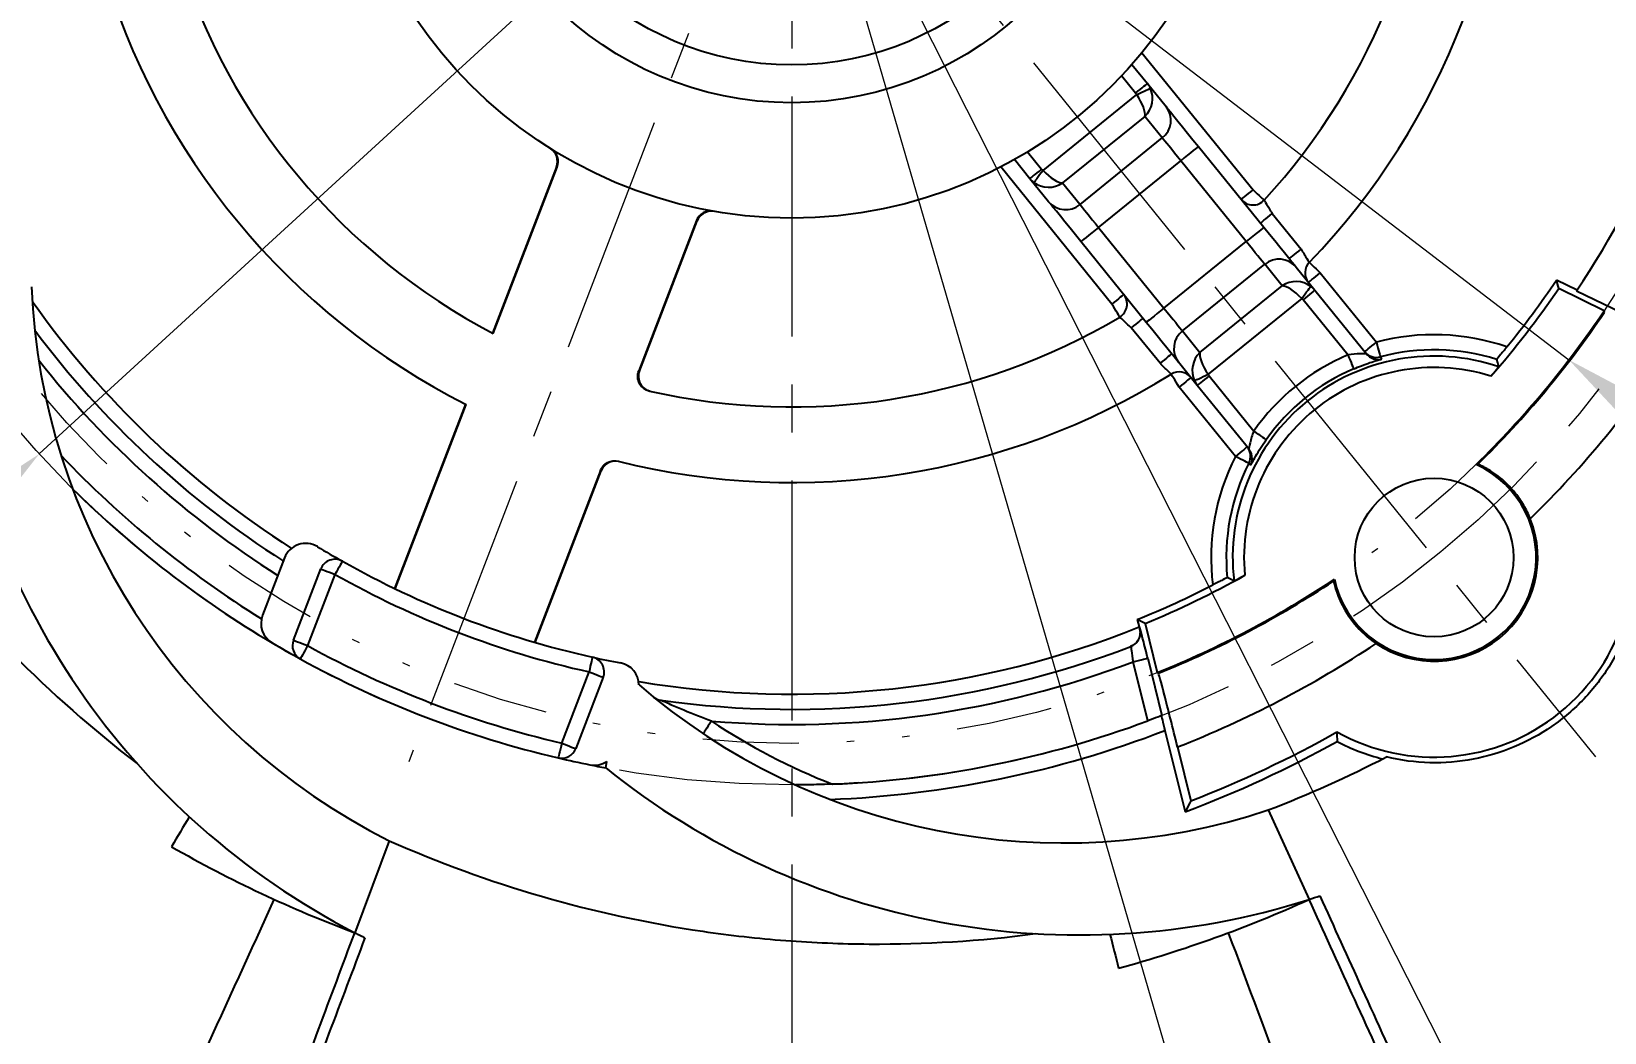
# Model space of a CAD drawing. Header units: millimetres. Extents: x 2517 to 77584, y 486 to 45347.
# Drawn here: x 3329.34 to 3350.14, y 675.26 to 688.5 of the extents above; entities that cross this region are included whole.
import ezdxf

# ---------------------------------------------------------------- set-up
doc = ezdxf.new("R2010")
doc.units = ezdxf.units.MM
doc.linetypes.add('CENTER', pattern=[50.8, 31.75, -6.35, 6.35, -6.35])
doc.linetypes.add('DIVIDE', pattern=[31.75, 12.7, -6.35, 0, -6.35, 0, -6.35])
for name, color, linetype, lineweight in [('中心线', 1, 'CENTER', 9), ('双点划线', 5, 'DIVIDE', 9), ('实线', 7, 'Continuous', 25), ('尺寸标注', 2, 'Continuous', 9)]:
    doc.layers.add(name, color=color, linetype=linetype, lineweight=lineweight)
doc.styles.add('st', font='txt.shx')
doc.dimstyles.new('st', dxfattribs={"dimscale": 0.5, "dimtxt": 2.5, "dimasz": 2.5, "dimexe": 1.25, "dimexo": 0, "dimtad": 1, "dimtoh": 1, "dimdsep": 46, "dimtxsty": 'st', "dimcen": 0, "dimclrd": 256, "dimclre": 256, "dimclrt": 3, "dimadec": 3, "dimazin": 2, "dimtfac": 1, "dimtmove": 0, "dimatfit": 1, "dimfxl": 1, "dimlwd": -1, "dimlwe": -1, "dimarcsym": 0})

# ---------------------------------------------------------------- blocks, each defined once
blk = doc.blocks.new('*D173')
at = {"layer": 'Defpoints', "color": 0, "ltscale": 0.1, "transparency": 16777216}
for p in [(3339.394, 718.123), (3345.566, 716.788), (3348.485, 715.716), (3339.394, 692.034), (3339.394, 664.81)]:
    blk.add_point(p, dxfattribs=at)
at = {"layer": '尺寸标注', "ltscale": 0.1, "transparency": 16777216}
blk.add_line((3348.485, 715.716), (3348.761, 716.435), dxfattribs=at)
blk.add_arc((3339.394, 692.034), 25.512, 71.8076, 87.1924, dxfattribs=at)
for points in [[(3340.639, 717.307), (3340.649, 717.723), (3339.394, 717.546)], [(3347.429, 716.467), (3347.289, 716.074), (3348.537, 715.851)]]:
    blk.add_solid(points, dxfattribs=at)
at = {"layer": '尺寸标注', "color": 3, "ltscale": 0.1, "transparency": 16777216, "insert": (3343.928, 718.092), "char_height": 1.25, "attachment_point": 5, "rotation": 350.1286, "style": 'st'}
blk.add_mtext('21°', dxfattribs=at)
blk = doc.blocks.new('*D181')
at = {"layer": 'Defpoints', "color": 0, "ltscale": 0.1, "transparency": 16777216}
for p in [(3349.346, 701.156), (3329.442, 682.912)]:
    blk.add_point(p, dxfattribs=at)
at = {"layer": '尺寸标注', "ltscale": 0.1, "transparency": 16777216}
for p, q in [((3350.267, 702.001), (3358.662, 709.696)), ((3358.662, 709.696), (3362.308, 709.696)), ((3329.442, 682.912), (3349.346, 701.156)), ((3328.521, 682.067), (3327.599, 681.222))]:
    blk.add_line(p, q, dxfattribs=at)
for points in [[(3350.126, 702.154), (3350.408, 701.847), (3349.346, 701.156)], [(3328.38, 682.221), (3328.662, 681.913), (3329.442, 682.912)]]:
    blk.add_solid(points, dxfattribs=at)
at = {"layer": '尺寸标注', "color": 3, "ltscale": 0.1, "transparency": 16777216, "insert": (3360.642, 710.634), "char_height": 1.25, "attachment_point": 5, "style": 'st'}
blk.add_mtext('∅27', dxfattribs=at)
blk = doc.blocks.new('*D184')
at = {"layer": 'Defpoints', "color": 0, "ltscale": 0.1, "transparency": 16777216}
for p in [(3339.394, 692.034), (3350.07, 670.987)]:
    blk.add_point(p, dxfattribs=at)
at = {"layer": '尺寸标注', "ltscale": 0.1, "transparency": 16777216}
for p, q in [((3339.394, 692.034), (3350.07, 670.987)), ((3350.635, 669.872), (3352.262, 666.665)), ((3352.262, 666.665), (3357.574, 666.665))]:
    blk.add_line(p, q, dxfattribs=at)
blk.add_solid([(3350.821, 669.966), (3350.449, 669.778), (3350.07, 670.987)], dxfattribs=at)
at = {"layer": '尺寸标注', "color": 3, "ltscale": 0.1, "transparency": 16777216, "insert": (3355.074, 667.602), "char_height": 1.25, "attachment_point": 5, "style": 'st'}
blk.add_mtext('R23.6', dxfattribs=at)
blk = doc.blocks.new('*D185')
at = {"layer": 'Defpoints', "color": 0, "ltscale": 0.1, "transparency": 16777216}
for p in [(3339.394, 692.034), (3345.736, 670.238)]:
    blk.add_point(p, dxfattribs=at)
at = {"layer": '尺寸标注', "ltscale": 0.1, "transparency": 16777216}
for p, q in [((3339.394, 692.034), (3345.736, 670.238)), ((3346.085, 669.037), (3347.854, 662.957)), ((3347.854, 662.957), (3353.167, 662.957))]:
    blk.add_line(p, q, dxfattribs=at)
blk.add_solid([(3346.285, 669.096), (3345.885, 668.979), (3345.736, 670.238)], dxfattribs=at)
at = {"layer": '尺寸标注', "color": 3, "ltscale": 0.1, "transparency": 16777216, "insert": (3350.667, 663.895), "char_height": 1.25, "attachment_point": 5, "style": 'st'}
blk.add_mtext('R22.7', dxfattribs=at)
blk = doc.blocks.new('*D279')
at = {"layer": 'Defpoints', "color": 0, "ltscale": 0.1, "transparency": 16777216}
for p in [(3329.115, 699.911), (3349.673, 684.157)]:
    blk.add_point(p, dxfattribs=at)
at = {"layer": '尺寸标注', "ltscale": 0.1, "transparency": 16777216}
for p, q in [((3328.123, 700.671), (3327.131, 701.432)), ((3329.115, 699.911), (3349.673, 684.157)), ((3350.665, 683.396), (3359.999, 676.244)), ((3359.999, 676.244), (3367.316, 676.244))]:
    blk.add_line(p, q, dxfattribs=at)
for points in [[(3328.25, 700.837), (3327.996, 700.506), (3329.115, 699.911)], [(3350.792, 683.562), (3350.538, 683.231), (3349.673, 684.157)]]:
    blk.add_solid(points, dxfattribs=at)
at = {"layer": '尺寸标注', "color": 3, "ltscale": 0.1, "transparency": 16777216, "insert": (3363.813, 677.592), "char_height": 1.25, "attachment_point": 5, "style": 'st'}
blk.add_mtext('%%c26{}{\\H0.71x;\\C3;\\S+0.03^  0;}', dxfattribs=at)

msp = doc.modelspace()

# ---------------------------------------------------------------- linework, layer by layer
at = {"layer": '中心线', "ltscale": 0.1}
for p, q in [((3339.394, 718.1228), (3339.394, 664.8099)), ((3339.394, 692.0338), (3334.3287, 678.8383)), ((3339.394, 692.0338), (3350.0254, 678.9051))]:
    msp.add_line(p, q, dxfattribs=at)
msp.add_circle((3339.394, 692.0338), 13.5, dxfattribs=at)
at = {"layer": '双点划线', "ltscale": 0.1}
msp.add_circle((3339.394, 692.0338), 12.95, dxfattribs=at)
at = {"layer": '实线'}
for p, q in [((3344.0262, 688.2204), (3345.4951, 686.4065)), ((3343.8943, 688.0655), (3344.0986, 687.8132)), ((3343.9432, 687.6873), (3343.7579, 687.9161)), ((3344.0986, 687.8132), (3344.3456, 687.5082)), ((3342.7178, 686.6629), (3343.9566, 687.666)), ((3344.0643, 687.3788), (3342.9763, 686.4977)), ((3344.2956, 687.0932), (3344.0643, 687.3788)), ((3343.2076, 686.2122), (3344.2956, 687.0932)), ((3344.7729, 686.9804), (3345.6385, 685.9116)), ((3342.5443, 686.5545), (3342.34, 686.8069)), ((3342.5145, 686.9091), (3342.6997, 686.6804)), ((3343.4518, 685.9106), (3344.5398, 686.7916)), ((3345.4053, 685.7228), (3344.5398, 686.7916)), ((3336.2835, 686.7116), (3335.4385, 684.5103)), ((3335.4479, 684.5053), (3336.2927, 686.7059)), ((3343.6299, 684.8961), (3342.1611, 686.71)), ((3342.7913, 686.2495), (3342.5443, 686.5545)), ((3342.9763, 686.4977), (3343.2076, 686.2122)), ((3338.1336, 685.9992), (3337.3706, 684.0113)), ((3337.381, 684.0089), (3338.1443, 685.9973)), ((3345.7493, 686.0925), (3346.1303, 685.622)), ((3344.0842, 684.6529), (3343.2186, 685.7218)), ((3343.4518, 685.9106), (3344.3173, 684.8417)), ((3344.3173, 684.8417), (3345.4053, 685.7228)), ((3344.5616, 684.5401), (3345.6496, 685.4212)), ((3345.8808, 685.1356), (3345.6496, 685.4212)), ((3346.0659, 685.3838), (3346.3128, 685.0788)), ((3346.3841, 685.3086), (3347.1276, 684.3904)), ((3344.7928, 684.2546), (3345.8808, 685.1356)), ((3349.538, 685.1001), (3349.5083, 685.2117)), ((3349.7805, 685.0789), (3349.5083, 685.2117)), ((3350.1397, 684.8066), (3349.538, 685.1001)), ((3346.1394, 684.9705), (3344.9006, 683.9673)), ((3346.7486, 684.2229), (3346.1574, 684.953)), ((3346.3128, 685.0788), (3346.9939, 684.2378)), ((3349.7756, 685.0716), (3350.6822, 684.6294)), ((3350.1442, 684.7898), (3350.1397, 684.8066)), ((3344.2652, 684.1116), (3343.8842, 684.5821)), ((3344.5616, 684.5401), (3344.7928, 684.2546)), ((3344.7585, 683.8202), (3344.5116, 684.1252)), ((3344.914, 683.946), (3345.5052, 683.216)), ((3345.2625, 682.88), (3344.5189, 683.7983)), ((3345.4396, 682.9791), (3344.7585, 683.8202)), ((3335.0779, 683.5709), (3334.1421, 681.133)), ((3334.1517, 681.1284), (3335.0874, 683.5661)), ((3336.8644, 682.6927), (3335.9927, 680.4217)), ((3336.0029, 680.4188), (3336.8748, 682.6901)), ((3348.4685, 682.7766), (3348.4457, 682.7726)), ((3332.6868, 681.537), (3332.3958, 680.7789)), ((3332.8044, 680.4482), (3333.1664, 681.3912)), ((3333.3531, 681.3195), (3332.9911, 680.3765)), ((3346.5623, 681.2329), (3346.5709, 681.2545)), ((3343.9642, 680.7222), (3343.9886, 680.6242)), ((3344.0672, 680.6699), (3343.9642, 680.7222)), ((3343.995, 680.5988), (3344.0015, 680.6013)), ((3344.0672, 680.6699), (3344.2291, 680.0204)), ((3344.1031, 679.3818), (3343.9082, 680.1632)), ((3344.1023, 680.2116), (3344.2913, 679.4534)), ((3336.352, 679.0864), (3336.714, 680.0294)), ((3336.9007, 679.9577), (3336.5387, 679.0147)), ((3344.2447, 680.0124), (3344.2291, 680.0204)), ((3344.3303, 679.254), (3344.5983, 678.179)), ((3344.4969, 679.0366), (3344.6744, 678.3247)), ((3336.9338, 678.7599), (3336.9495, 678.8446)), ((3345.6973, 678.2024), (3346.2364, 677.0195)), ((3334.0709, 677.7964), (3333.6156, 676.5788))]:
    msp.add_line(p, q, dxfattribs=at)
at = {"layer": '实线', "flags": 128}
for points in [[(3343.9432, 687.6873), (3343.9735, 687.7119), (3344.0026, 687.7355), (3344.0295, 687.7572), (3344.0531, 687.7763), (3344.0724, 687.792), (3344.0868, 687.8036), (3344.0956, 687.8108), (3344.0986, 687.8132)], [(3343.9566, 687.666), (3343.9905, 687.6821), (3344.0233, 687.6976), (3344.0536, 687.712), (3344.0805, 687.7248), (3344.103, 687.7354), (3344.1203, 687.7436), (3344.1318, 687.7491), (3344.137, 687.7515)], [(3344.3456, 687.5082), (3344.369, 687.4792), (3344.4036, 687.4365), (3344.4483, 687.3814), (3344.5018, 687.3152), (3344.5628, 687.2399), (3344.6296, 687.1575), (3344.7003, 687.0702), (3344.7729, 686.9804)], [(3344.5398, 686.7916), (3344.4983, 686.8429), (3344.4579, 686.8928), (3344.4197, 686.9399), (3344.3849, 686.9829), (3344.3543, 687.0207), (3344.3287, 687.0523), (3344.309, 687.0766), (3344.2956, 687.0932)], [(3344.7729, 686.9804), (3344.7685, 686.9768), (3344.7552, 686.9661), (3344.7336, 686.9486), (3344.7046, 686.9251), (3344.6693, 686.8965), (3344.629, 686.8639), (3344.5853, 686.8285), (3344.5398, 686.7916)], [(3342.5443, 686.5545), (3342.5473, 686.557), (3342.5561, 686.5641), (3342.5705, 686.5757), (3342.5898, 686.5914), (3342.6134, 686.6105), (3342.6402, 686.6322), (3342.6694, 686.6558), (3342.6997, 686.6804)], [(3342.7178, 686.6629), (3342.695, 686.633), (3342.673, 686.6042), (3342.6526, 686.5775), (3342.6345, 686.5538), (3342.6194, 686.534), (3342.6078, 686.5188), (3342.6001, 686.5088), (3342.5966, 686.5042)], [(3345.3396, 686.2806), (3345.3426, 686.283), (3345.3515, 686.2902), (3345.3658, 686.3018), (3345.3852, 686.3175), (3345.4087, 686.3366), (3345.4356, 686.3583), (3345.4647, 686.3819), (3345.4951, 686.4065)], [(3345.4951, 686.4065), (3345.5237, 686.38), (3345.5513, 686.3546), (3345.5767, 686.3312), (3345.599, 686.3106), (3345.6173, 686.2937), (3345.6309, 686.2812), (3345.6392, 686.2735), (3345.6421, 686.2709)], [(3343.2186, 685.7218), (3343.146, 685.8115), (3343.0753, 685.8988), (3343.0085, 685.9813), (3342.9475, 686.0566), (3342.894, 686.1227), (3342.8493, 686.1779), (3342.8148, 686.2206), (3342.7913, 686.2495)], [(3343.2076, 686.2122), (3343.221, 686.1956), (3343.2407, 686.1712), (3343.2663, 686.1397), (3343.2969, 686.1019), (3343.3317, 686.0588), (3343.3699, 686.0117), (3343.4103, 685.9619), (3343.4518, 685.9106)], [(3345.5939, 685.9666), (3345.5969, 685.969), (3345.6057, 685.9762), (3345.6201, 685.9878), (3345.6394, 686.0035), (3345.663, 686.0226), (3345.6899, 686.0443), (3345.719, 686.0679), (3345.7493, 686.0925)], [(3343.4518, 685.9106), (3343.4063, 685.8738), (3343.3626, 685.8383), (3343.3223, 685.8057), (3343.2869, 685.7771), (3343.2579, 685.7536), (3343.2364, 685.7362), (3343.2231, 685.7254), (3343.2186, 685.7218)], [(3345.6385, 685.9116), (3345.634, 685.9079), (3345.6207, 685.8972), (3345.5992, 685.8797), (3345.5702, 685.8563), (3345.5349, 685.8277), (3345.4946, 685.795), (3345.4508, 685.7596), (3345.4053, 685.7228)], [(3345.6496, 685.4212), (3345.6361, 685.4378), (3345.6164, 685.4621), (3345.5909, 685.4937), (3345.5603, 685.5315), (3345.5254, 685.5745), (3345.4873, 685.6216), (3345.4469, 685.6715), (3345.4053, 685.7228)], [(3345.6385, 685.9116), (3345.7112, 685.8218), (3345.7818, 685.7345), (3345.8486, 685.6521), (3345.9096, 685.5768), (3345.9632, 685.5106), (3346.0078, 685.4555), (3346.0424, 685.4128), (3346.0659, 685.3838)], [(3345.9749, 685.4961), (3345.9779, 685.4985), (3345.9867, 685.5057), (3346.0011, 685.5173), (3346.0204, 685.533), (3346.044, 685.5521), (3346.0709, 685.5738), (3346.1, 685.5974), (3346.1303, 685.622)], [(3346.2287, 685.1828), (3346.2317, 685.1852), (3346.2405, 685.1923), (3346.2549, 685.204), (3346.2742, 685.2196), (3346.2977, 685.2387), (3346.3246, 685.2605), (3346.3538, 685.2841), (3346.3841, 685.3086)], [(3346.24, 685.4473), (3346.2427, 685.4446), (3346.2509, 685.4367), (3346.2643, 685.4239), (3346.2822, 685.4067), (3346.304, 685.3857), (3346.3289, 685.3617), (3346.356, 685.3357), (3346.3841, 685.3086)], [(3346.1394, 684.9705), (3346.1622, 685.0004), (3346.1841, 685.0292), (3346.2045, 685.0559), (3346.2226, 685.0795), (3346.2377, 685.0993), (3346.2493, 685.1145), (3346.257, 685.1246), (3346.2605, 685.1292)], [(3343.7853, 685.022), (3343.7824, 685.0196), (3343.7735, 685.0124), (3343.7591, 685.0008), (3343.7398, 684.9851), (3343.7163, 684.966), (3343.6894, 684.9443), (3343.6602, 684.9207), (3343.6299, 684.8961)], [(3343.732, 684.7241), (3343.73, 684.7274), (3343.7242, 684.7372), (3343.7148, 684.7531), (3343.7021, 684.7745), (3343.6866, 684.8006), (3343.669, 684.8303), (3343.6498, 684.8626), (3343.6299, 684.8961)], [(3346.3128, 685.0788), (3346.3098, 685.0764), (3346.301, 685.0692), (3346.2866, 685.0576), (3346.2673, 685.042), (3346.2438, 685.0229), (3346.2169, 685.0011), (3346.1877, 684.9775), (3346.1574, 684.953)], [(3344.0396, 684.708), (3344.0366, 684.7056), (3344.0278, 684.6984), (3344.0134, 684.6868), (3343.9941, 684.6711), (3343.9705, 684.652), (3343.9437, 684.6303), (3343.9145, 684.6067), (3343.8842, 684.5821)], [(3344.3173, 684.8417), (3344.2719, 684.8049), (3344.2281, 684.7695), (3344.1878, 684.7368), (3344.1525, 684.7082), (3344.1235, 684.6847), (3344.1019, 684.6673), (3344.0887, 684.6565), (3344.0842, 684.6529)], [(3344.3173, 684.8417), (3344.3589, 684.7904), (3344.3993, 684.7406), (3344.4374, 684.6935), (3344.4723, 684.6504), (3344.5029, 684.6126), (3344.5284, 684.5811), (3344.5481, 684.5567), (3344.5616, 684.5401)], [(3344.5116, 684.1252), (3344.4881, 684.1542), (3344.4535, 684.1968), (3344.4089, 684.252), (3344.3553, 684.3181), (3344.2943, 684.3935), (3344.2276, 684.4759), (3344.1569, 684.5632), (3344.0842, 684.6529)], [(3346.9722, 684.2645), (3346.9752, 684.267), (3346.984, 684.2741), (3346.9984, 684.2858), (3347.0177, 684.3014), (3347.0413, 684.3205), (3347.0682, 684.3422), (3347.0973, 684.3659), (3347.1276, 684.3904)], [(3347.1276, 684.3904), (3347.1377, 684.3529), (3347.1473, 684.3169), (3347.1562, 684.2836), (3347.164, 684.2544), (3347.1705, 684.2304), (3347.1753, 684.2124), (3347.1783, 684.2012), (3347.1793, 684.1972)], [(3344.4206, 684.2375), (3344.4176, 684.2351), (3344.4088, 684.2279), (3344.3944, 684.2163), (3344.3751, 684.2006), (3344.3515, 684.1815), (3344.3247, 684.1598), (3344.2955, 684.1362), (3344.2652, 684.1116)], [(3346.7486, 684.2229), (3346.7638, 684.1872), (3346.7784, 684.1528), (3346.7919, 684.1212), (3346.8037, 684.0933), (3346.8135, 684.0705), (3346.8208, 684.0534), (3346.8253, 684.0427), (3346.8269, 684.0389)], [(3347.1793, 684.1972), (3347.1816, 684.1942), (3347.1909, 684.1822), (3347.2001, 684.1702)], [(3348.7453, 684.0653), (3348.7308, 684.1173), (3348.7177, 684.163)], [(3344.5189, 683.7983), (3344.4983, 683.8314), (3344.4785, 683.8632), (3344.4602, 683.8926), (3344.4442, 683.9183), (3344.4311, 683.9394), (3344.4213, 683.9551), (3344.4153, 683.9648), (3344.4133, 683.9681)], [(3344.6744, 683.9241), (3344.6714, 683.9217), (3344.6625, 683.9145), (3344.6482, 683.9029), (3344.6288, 683.8872), (3344.6053, 683.8682), (3344.5784, 683.8464), (3344.5493, 683.8228), (3344.5189, 683.7983)], [(3344.7202, 683.8818), (3344.7254, 683.8843), (3344.7368, 683.8897), (3344.7541, 683.8979), (3344.7766, 683.9086), (3344.8035, 683.9213), (3344.8339, 683.9357), (3344.8666, 683.9512), (3344.9006, 683.9673)], [(3344.914, 683.946), (3344.8836, 683.9215), (3344.8545, 683.8979), (3344.8276, 683.8761), (3344.8041, 683.857), (3344.7847, 683.8414), (3344.7704, 683.8298), (3344.7615, 683.8226), (3344.7585, 683.8202)], [(3345.5052, 683.216), (3345.5369, 683.1937), (3345.5675, 683.1722), (3345.5957, 683.1525), (3345.6204, 683.1351), (3345.6408, 683.1208), (3345.656, 683.1101), (3345.6655, 683.1035), (3345.6689, 683.1011)], [(3345.4179, 683.0059), (3345.4149, 683.0035), (3345.4061, 682.9963), (3345.3917, 682.9847), (3345.3724, 682.969), (3345.3488, 682.95), (3345.322, 682.9282), (3345.2928, 682.9046), (3345.2625, 682.88)], [(3345.4407, 682.7893), (3345.437, 682.7912), (3345.4267, 682.7964), (3345.4101, 682.8049), (3345.388, 682.8162), (3345.361, 682.8299), (3345.3303, 682.8455), (3345.2971, 682.8624), (3345.2625, 682.88)], [(3345.4628, 682.7634), (3345.4604, 682.7663), (3345.4505, 682.7778), (3345.4407, 682.7893)], [(3333.1664, 681.3912), (3333.17, 681.3898), (3333.1806, 681.3857), (3333.1978, 681.3791), (3333.2211, 681.3702), (3333.2494, 681.3593), (3333.2816, 681.3469), (3333.3167, 681.3335), (3333.3531, 681.3195)], [(3333.4513, 681.4937), (3333.4494, 681.4904), (3333.4438, 681.4804), (3333.4348, 681.4643), (3333.4225, 681.4427), (3333.4077, 681.4163), (3333.3907, 681.3862), (3333.3723, 681.3535), (3333.3531, 681.3195)], [(3345.2442, 681.2301), (3345.1963, 681.2551), (3345.1544, 681.2774)], [(3332.8044, 680.4482), (3332.808, 680.4468), (3332.8186, 680.4427), (3332.8359, 680.4361), (3332.8591, 680.4272), (3332.8874, 680.4163), (3332.9197, 680.404), (3332.9547, 680.3905), (3332.9911, 680.3765)], [(3332.9911, 680.3765), (3332.9723, 680.3423), (3332.9543, 680.3094), (3332.9376, 680.2791), (3332.923, 680.2526), (3332.9111, 680.2308), (3332.9022, 680.2146), (3332.8967, 680.2046), (3332.8948, 680.2012)], [(3336.7576, 680.2246), (3336.7567, 680.2208), (3336.7542, 680.2097), (3336.7502, 680.1917), (3336.7448, 680.1674), (3336.7382, 680.1378), (3336.7307, 680.1041), (3336.7225, 680.0674), (3336.714, 680.0294)], [(3343.9082, 680.1632), (3343.9459, 680.1726), (3343.9821, 680.1816), (3344.0155, 680.19), (3344.0449, 680.1973), (3344.069, 680.2033), (3344.087, 680.2078), (3344.0983, 680.2106), (3344.1023, 680.2116)], [(3336.714, 680.0294), (3336.7504, 680.0154), (3336.7854, 680.0019), (3336.8177, 679.9895), (3336.846, 679.9787), (3336.8692, 679.9698), (3336.8865, 679.9631), (3336.8971, 679.9591), (3336.9007, 679.9577)], [(3338.3332, 679.3782), (3338.3116, 679.3458), (3338.2908, 679.3145), (3338.2716, 679.2858), (3338.2548, 679.2606), (3338.241, 679.2399), (3338.2307, 679.2245), (3338.2244, 679.215), (3338.2223, 679.2118)], [(3336.352, 679.0864), (3336.3431, 679.0484), (3336.3345, 679.0119), (3336.3266, 678.9782), (3336.3197, 678.9487), (3336.314, 678.9245), (3336.3097, 678.9065), (3336.3071, 678.8954), (3336.3063, 678.8917)], [(3336.352, 679.0864), (3336.3884, 679.0724), (3336.4235, 679.059), (3336.4557, 679.0466), (3336.484, 679.0357), (3336.5073, 679.0268), (3336.5245, 679.0202), (3336.5351, 679.0161), (3336.5387, 679.0147)], [(3344.6744, 678.3247), (3344.6592, 678.2955), (3344.5983, 678.179)]]:
    msp.add_lwpolyline(points, dxfattribs=at)
at = {"layer": '实线'}
for centre, radius in [((3339.394, 692.0338), 6), ((3339.394, 692.0338), 4.475), ((3339.394, 692.0338), 3.975), ((3347.8898, 681.5424), 1.05)]:
    msp.add_circle(centre, radius, dxfattribs=at)
for centre, radius, start, end in [((3339.394, 692.0338), 21, 71.98834, 66.01166), ((3339.394, 692.0338), 9.5, 316.10634, 1.97659), ((3339.394, 692.0338), 8.5, 317.31286, 0.78433), ((3339.394, 692.0338), 12.5, 326.15283, 349.5), ((3339.394, 692.0338), 8.5, 197.31286, 242.33845), ((3339.394, 692.0338), 9.5, 196.10634, 243.04235), ((3344.113, 687.3257), 0.2956, 308.14498, 38.11855), ((3336.0968, 686.7833), 0.2, 338.99277, 57.86922), ((3336.106, 686.7776), 0.2, 338.99292, 57.96893), ((3339.5807, 691.9622), 6.2, 237.87266, 237.97243), ((3343.0181, 686.4391), 0.2956, 219.88133, 309.85505), ((3345.4951, 686.4065), 0.2, 219, 317.31286), ((3338.3203, 685.9275), 0.2, 80.03082, 159.00731), ((3339.2073, 692.1055), 6.2, 260.02757, 260.12734), ((3345.839, 685.1942), 0.2956, 39.88157, 129.85494), ((3346.3841, 685.3086), 0.2, 136.10634, 219), ((3337.9322, 685.4808), 8.6, 182.37989, 243.32049), ((3339.394, 692.0338), 12.2873, 318.80875, 325.6461), ((3339.394, 692.0338), 12.2, 320.83497, 326), ((3339.394, 692.0338), 12.3, 215.25243, 237.46828), ((3343.6299, 684.8961), 0.2, 300.68714, 39), ((3339.394, 692.0338), 8.5, 257.21567, 300.68714), ((3339.394, 692.0338), 12.95, 314.34441, 326.07644), ((3339.394, 692.0338), 12.9632, 314.42896, 326.02578), ((3339.394, 692.0338), 12.5, 216.78509, 237.46304), ((3344.7441, 684.3076), 0.2956, 128.14492, 218.11859), ((3347.8898, 681.5424), 2.9483, 70.93132, 104.98226), ((3338.2105, 685.4605), 10, 186.16078, 242.64538), ((3347.1276, 684.3904), 0.2, 219.0009, 284.98462), ((3347.8898, 681.5424), 2.7483, 72.46781, 104.98226), ((3339.394, 692.0338), 13.9631, 314.39068, 326.56438), ((3339.394, 692.0338), 12.7, 218.35908, 237.64716), ((3347.8898, 681.5424), 2.664, 71.26858, 186.73142), ((3347.8898, 681.5424), 2.514, 72.63017, 185.36983), ((3347.8898, 681.5424), 2.9134, 113.06197, 144.93803), ((3347.1493, 684.3637), 0.2, 219.00171, 241.39682), ((3347.1493, 684.3636), 0.2, 241.39819, 284.71036), ((3339.394, 692.0338), 9.5, 256.02341, 301.89366), ((3337.5677, 683.9373), 0.2, 158.99776, 257.28332), ((3339.2073, 692.1055), 8.3, 257.21482, 257.28872), ((3344.5189, 683.7983), 0.2, 39, 121.89366), ((3347.8898, 681.5424), 2.7134, 113.06197, 144.93803), ((3339.394, 692.0338), 13.3, 223.39485, 238.18283), ((3337.0615, 682.6185), 0.2, 76.08988, 159.00584), ((3347.8898, 681.5424), 2.9483, 153.01774, 187.06868), ((3345.2625, 682.88), 0.2, 333.01515, 38.99937), ((3345.2842, 682.8533), 0.2, 358.95417, 39.00031), ((3345.2841, 682.8533), 0.2, 333.29171, 358.95339), ((3339.2073, 692.1055), 9.7, 256.02269, 256.08574), ((3347.8898, 681.5424), 2.7483, 153.01774, 185.53219), ((3347.8898, 681.5424), 1.35, 192.31351, 65.68649), ((3339.394, 692.0338), 13.5, 225.20778, 239.40593), ((3347.8898, 681.5424), 2.6409, 240.90239, 17.09761), ((3347.8898, 681.5424), 1.3718, 236.01278, 21.98722), ((3332.9669, 681.4295), 0.3, 58.78052, 159), ((3339.394, 692.0338), 12.1, 238.78052, 240.58503), ((3333.3531, 681.3195), 0.2, 60.58503, 159), ((3339.394, 692.0338), 12.1, 240.58503, 257.41497), ((3339.394, 692.0338), 12.3, 240.58503, 257.41497), ((3339.394, 692.0338), 12.2, 292, 297.16503), ((3339.394, 692.0338), 12.2873, 292.3539, 299.19125), ((3339.394, 692.0338), 12.95, 291.92356, 303.65559), ((3339.394, 692.0338), 12.9632, 291.97422, 303.57104), ((3332.6758, 680.6714), 0.3, 159, 239.40593), ((3339.394, 692.0338), 12.3, 260.53172, 291.93454), ((3343.8075, 680.5529), 0.2, 329.57958, 14.00116), ((3339.394, 692.0338), 13.5, 239.40593, 241.22181), ((3332.9911, 680.3765), 0.2, 159, 241.22181), ((3339.394, 692.0338), 13.3, 241.22181, 256.77819), ((3339.394, 692.0338), 12.5, 262.04029, 291.02766), ((3343.8075, 680.5529), 0.2, 291.02772, 329.57996), ((3339.394, 692.0338), 13.9631, 291.43562, 303.60932), ((3339.394, 692.0338), 13.5, 241.22181, 256.77819), ((3336.714, 680.0294), 0.2, 339, 77.41497), ((3339.394, 692.0338), 12.1, 257.41497, 259.21948), ((3337.0746, 679.8527), 0.3, 0.71421, 79.21948), ((3339.394, 692.0338), 12.7, 265.20873, 290.82111), ((3342.9941, 686.3665), 8.6, 229.19934, 288.32049), ((3337.6907, 679.8523), 0.2, 230.85016, 262.04029), ((3342.9941, 686.3665), 8.4, 236.29862, 248.62042), ((3339.394, 692.0338), 13.5, 272.28354, 290.41514), ((3339.394, 692.0338), 13.7, 272.10878, 291.11927), ((3339.394, 692.0338), 14.8, 290.58769, 299.16511), ((3339.394, 692.0338), 14.6909, 291.06533, 299.39878), ((3360.2047, 679.271), 13.5992, 180.15248, 180.6773), ((3347.8898, 681.5424), 2.75, 242.18095, 255.66922), ((3336.352, 679.0864), 0.2, 256.77819, 339), ((3339.394, 692.0338), 13.5, 256.77819, 258.59407), ((3336.7836, 679.0945), 0.3, 258.59407, 303.58116), ((3339.394, 692.0338), 13.5, 258.59407, 259.5), ((3343.2052, 686.549), 10, 231.16078, 287.64538), ((3339.394, 692.0338), 16.5, 240.19016, 249.5), ((3339.394, 692.0338), 16.5, 285.19016, 294.5)]:
    msp.add_arc(centre, radius, start, end, dxfattribs=at)
for centre, major_axis, ratio, start_param, end_param in [((3343.8654, 687.6244), (0.2331, 0.1888), 0.9903538, 6.0382066, 6.2831853), ((3343.8654, 687.6244), (0.0649, -0.0801), 0.9701425, 1.3258177, 1.5707963), ((3343.8812, 687.605), (-0.1677, 0.2501), 0.3210395, 3.4155244, 4.7413421), ((3343.8812, 687.605), (0.0797, 0.2982), 0.9162457, 4.1243864, 5.450204), ((3342.7774, 686.7433), (0.2331, 0.1888), 0.9903538, 3.1415927, 3.3865713), ((3342.7774, 686.7433), (-0.0649, 0.0801), 0.9701425, 1.5707963, 1.815775), ((3342.7932, 686.7239), (-0.2097, 0.216), 0.3210395, 1.5418432, 2.8676609), ((3342.7932, 686.7239), (0.3083, 0.0159), 0.9162457, 3.9745739, 5.3003916), ((3346.064, 684.9094), (0.3083, 0.0159), 0.9162457, 0.8329813, 2.1587989), ((3346.064, 684.9094), (-0.2097, 0.216), 0.3210395, 4.6834359, 6.0092535), ((3346.0797, 684.89), (0.2331, 0.1888), 0.9903538, 0, 0.2449787), ((3346.0797, 684.89), (0.0649, -0.0801), 0.9701425, 1.5707963, 1.815775), ((3344.976, 684.0284), (0.0797, 0.2982), 0.9162457, 0.9827937, 2.3086114), ((3344.976, 684.0284), (-0.1677, 0.2501), 0.3210395, 0.2739318, 1.5997494), ((3344.9917, 684.009), (0.2331, 0.1888), 0.9903538, 2.896614, 3.1415927), ((3344.9917, 684.009), (-0.0649, 0.0801), 0.9701425, 1.3258177, 1.5707963)]:
    msp.add_ellipse(centre, major_axis=major_axis, ratio=ratio, start_param=start_param, end_param=end_param, dxfattribs=at)
for points, knots in [([(3345.6421, 686.2709), (3345.6421, 686.2709), (3345.6541, 686.2505), (3345.6939, 686.184), (3345.7213, 686.1385), (3345.7493, 686.0925)], [0, 0, 0, 0, 0.5, 0.5, 1, 1, 1, 1]), ([(3338.3686, 686.1221), (3338.3123, 686.1319), (3338.2609, 686.1166), (3338.1858, 686.0685), (3338.1594, 686.0347), (3338.1443, 685.9973)], [0, 0, 0, 0, 0.5, 0.5, 1, 1, 1, 1]), ([(3325.5626, 685.7305), (3326.0746, 684.4036), (3326.771, 683.1283), (3327.8659, 681.657), (3328.0968, 681.3681), (3328.5771, 680.8083), (3328.8265, 680.5371), (3329.6013, 679.7514), (3330.1531, 679.2643), (3330.7364, 678.817)], [0, 0, 0, 0, 0.5, 0.5, 0.625, 0.625, 0.75, 0.75, 1, 1, 1, 1]), ([(3346.1303, 685.622), (3346.1586, 685.5764), (3346.1866, 685.5318), (3346.2275, 685.4669), (3346.24, 685.4473), (3346.24, 685.4473)], [0, 0, 0, 0, 0.5, 0.5, 1, 1, 1, 1]), ([(3343.8842, 684.5821), (3343.845, 684.6191), (3343.8063, 684.6553), (3343.7495, 684.708), (3343.732, 684.7241), (3343.732, 684.7241)], [0, 0, 0, 0, 0.5, 0.5, 1, 1, 1, 1]), ([(3348.853, 684.3289), (3348.8187, 684.2867), (3348.7848, 684.2455), (3348.7336, 684.1832), (3348.7176, 684.1635), (3348.7177, 684.163)], [0, 0, 0, 0, 0.5, 0.5, 1, 1, 1, 1]), ([(3344.4133, 683.9681), (3344.4133, 683.9681), (3344.3967, 683.9843), (3344.3419, 684.0377), (3344.3039, 684.0745), (3344.2652, 684.1116)], [0, 0, 0, 0, 0.5, 0.5, 1, 1, 1, 1]), ([(3346.9939, 684.2378), (3346.9946, 684.2369), (3346.9584, 684.2385), (3346.8646, 684.2364), (3346.8065, 684.2323), (3346.7486, 684.2229)], [0, 0, 0, 0, 0.5, 0.5, 1, 1, 1, 1]), ([(3346.8269, 684.0389), (3346.8617, 684.0532), (3346.9379, 684.0846), (3347.0418, 684.1211), (3347.1105, 684.1429), (3347.1299, 684.1487), (3347.1312, 684.1491)], [0, 0, 0, 0, 0.2938925, 0.6440823, 0.9757203, 1, 1, 1, 1]), ([(3347.1312, 684.1491), (3347.1505, 684.1548), (3347.191, 684.1669), (3347.197, 684.1691), (3347.2001, 684.1702)], [0, 0, 0, 0, 0.4767698, 1, 1, 1, 1]), ([(3348.7453, 684.0653), (3348.7454, 684.0651), (3348.7436, 684.0628), (3348.7402, 684.0587), (3348.7368, 684.0545), (3348.7317, 684.0483), (3348.7253, 684.0407), (3348.7188, 684.0329), (3348.7108, 684.0234), (3348.702, 684.0131), (3348.6926, 684.002), (3348.682, 683.9897), (3348.671, 683.977), (3348.6611, 683.9656), (3348.6507, 683.9536), (3348.6404, 683.9418)], [0, 0, 0, 0, 0.00004759373, 0.00004759373, 0.00004759373, 0.00009510557, 0.00009510557, 0.00009510557, 0.00014386629, 0.00014386629, 0.00014386629, 0.00019591639, 0.00019591639, 0.00019591639, 0.00024289214, 0.00024289214, 0.00024289214, 0.00024289214]), ([(3337.5131, 683.7446), (3337.4568, 683.7573), (3337.4077, 683.7952), (3337.3541, 683.8956), (3337.3499, 683.9574), (3337.3706, 684.0113)], [0, 0, 0, 0, 0.5, 0.5, 1, 1, 1, 1]), ([(3345.5052, 683.216), (3345.4839, 683.1613), (3345.4679, 683.1057), (3345.4463, 683.0139), (3345.4403, 682.9783), (3345.4396, 682.9791)], [0, 0, 0, 0, 0.5, 0.5, 1, 1, 1, 1]), ([(3345.4869, 682.8066), (3345.4871, 682.807), (3345.4949, 682.8211), (3345.53, 682.8845), (3345.5907, 682.9861), (3345.6429, 683.063), (3345.6689, 683.1011)], [0, 0, 0, 0, 0.0105881, 0.3477199, 0.6762923, 1, 1, 1, 1]), ([(3336.8644, 682.6927), (3336.8818, 682.7381), (3336.9161, 682.7763), (3337.0016, 682.8207), (3337.0523, 682.8268), (3337.0995, 682.8151)], [0, 0, 0, 0, 0.5, 0.5, 1, 1, 1, 1]), ([(3345.4628, 682.7634), (3345.4634, 682.7641), (3345.465, 682.7661), (3345.4781, 682.7903), (3345.4869, 682.8066)], [0, 0, 0, 0, 0.3279313, 1, 1, 1, 1]), ([(3349.1619, 682.056), (3349.137, 682.1176), (3349.1081, 682.1762), (3349.0429, 682.2878), (3349.0064, 682.341), (3348.8931, 682.4844), (3348.8103, 682.5617), (3348.6607, 682.6771), (3348.594, 682.716), (3348.4982, 682.766), (3348.4705, 682.7769), (3348.4685, 682.7766)], [0, 0, 0, 0, 0.125, 0.125, 0.25, 0.25, 0.5, 0.5, 0.75, 0.75, 1, 1, 1, 1]), ([(3345.1544, 681.2774), (3345.1539, 681.2777), (3345.1311, 681.266), (3345.0601, 681.2291), (3345.0123, 681.2044), (3344.964, 681.1796)], [0, 0, 0, 0, 0.5, 0.5, 1, 1, 1, 1]), ([(3345.3868, 681.3071), (3345.351, 681.2871), (3345.3156, 681.2677), (3345.2615, 681.2387), (3345.2446, 681.2299), (3345.2442, 681.2301)], [0, 0, 0, 0, 0.5, 0.5, 1, 1, 1, 1]), ([(3346.5623, 681.2329), (3346.5615, 681.231), (3346.5665, 681.2013), (3346.5955, 681.0977), (3346.6199, 681.0238), (3346.7011, 680.8546), (3346.7597, 680.7572), (3346.9146, 680.5702), (3347.0126, 680.4793), (3347.123, 680.4049)], [0, 0, 0, 0, 0.25, 0.25, 0.5, 0.5, 0.75, 0.75, 1, 1, 1, 1]), ([(3350.6008, 681.2058), (3350.576, 681.0119), (3350.531, 680.8239), (3350.4021, 680.4597), (3350.3185, 680.2857), (3350.12, 679.9627), (3350.0037, 679.8114), (3349.742, 679.5362), (3349.599, 679.4142), (3349.2897, 679.2012), (3349.1217, 679.1094), (3348.7731, 678.9641), (3348.5926, 678.9099), (3348.2196, 678.8394), (3348.0256, 678.8234), (3347.642, 678.8329), (3347.4506, 678.8577), (3347.2598, 678.9039)], [0, 0, 0, 0, 0.125, 0.125, 0.25, 0.25, 0.375, 0.375, 0.5, 0.5, 0.625, 0.625, 0.75, 0.75, 0.875, 0.875, 1, 1, 1, 1]), ([(3343.995, 680.5988), (3344.0095, 680.5409), (3343.9962, 680.4859), (3343.9482, 680.4067), (3343.9132, 680.3793), (3343.8742, 680.3643)], [0, 0, 0, 0, 0.5, 0.5, 1, 1, 1, 1]), ([(3344.0235, 680.5217), (3344.0176, 680.5442), (3344.0053, 680.5908), (3344.0028, 680.5977), (3344.0015, 680.6013)], [0, 0, 0, 0, 0.4829072, 1, 1, 1, 1]), ([(3344.1023, 680.2116), (3344.0948, 680.2416), (3344.0763, 680.3154), (3344.0493, 680.4221), (3344.0297, 680.4985), (3344.0239, 680.5203), (3344.0235, 680.5217)], [0, 0, 0, 0, 0.2494368, 0.6140342, 0.9761578, 1, 1, 1, 1]), ([(3343.8792, 680.3663), (3343.8801, 680.3666), (3343.8838, 680.344), (3343.8944, 680.2686), (3343.9014, 680.2163), (3343.9082, 680.1632)], [0, 0, 0, 0, 0.5, 0.5, 1, 1, 1, 1]), ([(3344.4969, 679.0366), (3344.465, 679.1645), (3344.4335, 679.2899), (3344.374, 679.5251), (3344.3465, 679.6329), (3344.2765, 679.9034), (3344.2474, 680.011), (3344.2447, 680.0124)], [0, 0, 0, 0, 0.25, 0.25, 0.5, 0.5, 1, 1, 1, 1]), ([(3338.3332, 679.3782), (3338.2101, 679.4236), (3338.0882, 679.4714), (3337.9091, 679.5458), (3337.8499, 679.5711), (3337.7656, 679.6081), (3337.7379, 679.6204), (3337.6883, 679.6427), (3337.663, 679.6543), (3337.663, 679.6543)], [0, 0, 0, 0, 0.5, 0.5, 0.75, 0.75, 0.875, 0.875, 1, 1, 1, 1]), ([(3344.2913, 679.4534), (3344.2909, 679.4533), (3344.2702, 679.4452), (3344.2008, 679.4185), (3344.1525, 679.4002), (3344.1031, 679.3818)], [0, 0, 0, 0, 0.5, 0.5, 1, 1, 1, 1]), ([(3344.2831, 679.4503), (3344.2827, 679.4501), (3344.2876, 679.4285), (3344.305, 679.3561), (3344.3174, 679.3055), (3344.3303, 679.254)], [0, 0, 0, 0, 0.5, 0.5, 1, 1, 1, 1]), ([(3339.9319, 678.5446), (3339.8376, 678.5408), (3339.7444, 678.5381), (3339.6078, 678.5355), (3339.5628, 678.5348), (3339.5033, 678.5343), (3339.4844, 678.5341), (3339.4539, 678.534), (3339.443, 678.5339), (3339.443, 678.5339)], [0, 0, 0, 0, 0.5, 0.5, 0.75, 0.75, 0.875, 0.875, 1, 1, 1, 1]), ([(3334.0709, 677.7964), (3335.3712, 677.2202), (3336.7653, 676.8109), (3338.58, 676.5447), (3338.9475, 676.5037), (3339.683, 676.4474), (3340.0511, 676.4321), (3341.1545, 676.4243), (3341.8891, 676.4701), (3342.6179, 676.5663)], [0, 0, 0, 0, 0.5, 0.5, 0.625, 0.625, 0.75, 0.75, 1, 1, 1, 1]), ([(3330.7688, 673.1075), (3331.052, 673.729), (3331.3352, 674.3505), (3331.6185, 674.972), (3331.9295, 675.6545), (3332.2405, 676.337), (3332.5516, 677.0195)], [0.0002009624, 0.0002009624, 0.0002009624, 0.0002009624, 0.0022498948, 0.0022498948, 0.0022498948, 0.0045000334, 0.0045000334, 0.0045000334, 0.0045000334]), ([(3348.0192, 673.1075), (3347.6138, 673.9972), (3347.2083, 674.887), (3346.8028, 675.7767), (3346.614, 676.1909), (3346.4252, 676.6052), (3346.2364, 677.0195)], [0, 0, 0, 0, 0.0029332693, 0.0029332693, 0.0029332693, 0.0042990612, 0.0042990612, 0.0042990612, 0.0042990612]), ([(3346.3792, 677.0661), (3346.5647, 676.6566), (3346.7503, 676.2471), (3346.9359, 675.8377), (3347.3396, 674.9471), (3347.7435, 674.0567), (3348.1476, 673.1663)], [0, 0, 0, 0, 0.0013486886, 0.0013486886, 0.0013486886, 0.0042820691, 0.0042820691, 0.0042820691, 0.0042820691]), ([(3332.11, 672.552), (3332.4524, 673.4678), (3332.7949, 674.3836), (3333.1373, 675.2995), (3333.2967, 675.7259), (3333.4561, 676.1523), (3333.6156, 676.5788)], [0, 0, 0, 0, 0.0029332693, 0.0029332693, 0.0029332693, 0.0042990612, 0.0042990612, 0.0042990612, 0.0042990612]), ([(3346.678, 672.552), (3346.4388, 673.1917), (3346.1996, 673.8314), (3345.9604, 674.4711), (3345.6978, 675.1737), (3345.4351, 675.8762), (3345.1724, 676.5788)], [0.0002009624, 0.0002009624, 0.0002009624, 0.0002009624, 0.0022498948, 0.0022498948, 0.0022498948, 0.0045000334, 0.0045000334, 0.0045000334, 0.0045000334]), ([(3333.7494, 676.5108), (3333.5911, 676.09), (3333.4328, 675.6693), (3333.2745, 675.2485), (3332.9303, 674.3333), (3332.5862, 673.418), (3332.2423, 672.5027)], [0, 0, 0, 0, 0.0013486886, 0.0013486886, 0.0013486886, 0.0042820691, 0.0042820691, 0.0042820691, 0.0042820691])]:
    msp.add_open_spline(points, degree=3, knots=knots, dxfattribs=at)
for points in [[(3335.4385, 684.5103), (3335.4385, 684.5103), (3335.4385, 684.5103), (3335.4386, 684.5102)], [(3335.4479, 684.5053), (3335.4479, 684.5053), (3335.4479, 684.5053), (3335.4479, 684.5053)], [(3335.078, 683.5709), (3335.078, 683.5709), (3335.0779, 683.5709), (3335.0779, 683.5709)], [(3335.0874, 683.5661), (3335.0874, 683.5661), (3335.0874, 683.5661), (3335.0874, 683.5661)], [(3343.9886, 680.6242), (3343.9907, 680.6157), (3343.9929, 680.6072), (3343.995, 680.5988)], [(3345.6973, 678.2024), (3346.2274, 678.407), (3346.7493, 678.6409), (3347.2598, 678.9039)], [(3331.4261, 678.114), (3331.348, 677.9817), (3331.2697, 677.8494), (3331.1915, 677.7171)], [(3346.2364, 677.0195), (3346.2841, 677.0346), (3346.3317, 677.0502), (3346.3792, 677.0661)], [(3333.6156, 676.5788), (3333.66, 676.5558), (3333.7046, 676.5331), (3333.7494, 676.5108)], [(3343.6026, 676.5569), (3343.641, 676.4081), (3343.6792, 676.2592), (3343.7174, 676.1103)]]:
    msp.add_open_spline(points, degree=3, dxfattribs=at)

# ---------------------------------------------------------------- dimensions: what is measured, and where the dimension line sits
at = {"layer": '尺寸标注', "ltscale": 0.1}
dim = msp.add_angular_dim_2l(base=(3345.5659, 716.788), line1=((3339.394, 718.1228), (3339.394, 664.8099)), line2=((3339.394, 692.0338), (3348.4847, 715.7159)), dimstyle='st', dxfattribs=at)
dim.commit()
dim.dimension.update_dxf_attribs({"geometry": '*D173', "text_midpoint": (3343.7677, 717.1681), "dimtype": 162})
dim = msp.add_diameter_dim_2p(p1=(3329.4424, 682.9116), p2=(3349.3456, 701.1561), dimstyle='st', dxfattribs=at)
dim.commit()
dim.dimension.update_dxf_attribs({"geometry": '*D181', "text_midpoint": (3360.6416, 709.6964), "dimtype": 163})
dim = msp.add_diameter_dim_2p(p1=(3329.1152, 699.9109), p2=(3349.6729, 684.1568), text='%%c26{}{\\H0.71x;\\C3;\\S+0.03^  0;}', dimstyle='st', override={"dimtp": 0.03, "dimtm": 0, "dimtdec": 2, "dimtzin": 8}, dxfattribs=at)
dim.commit()
dim.dimension.update_dxf_attribs({"geometry": '*D279', "text_midpoint": (3363.8135, 676.2436), "dimtype": 163})
for mpoint, picture, middle in [((3350.0698, 670.9866), '*D184', (3355.0743, 666.6649)), ((3345.7358, 670.2377), '*D185', (3350.6666, 662.9574))]:
    dim = msp.add_radius_dim(center=(3339.394, 692.0338), mpoint=mpoint, dimstyle='st', override={"dimtol": 0, "dimlim": 0, "dimtp": 0, "dimtm": 0, "dimtfac": 1, "dimtdec": 1, "dimtolj": 0, "dimtzin": 8}, dxfattribs=at)
    dim.commit()
    dim.dimension.update_dxf_attribs({"geometry": picture, "text_midpoint": middle, "dimtype": 164})

doc.saveas('drawing.dxf')
